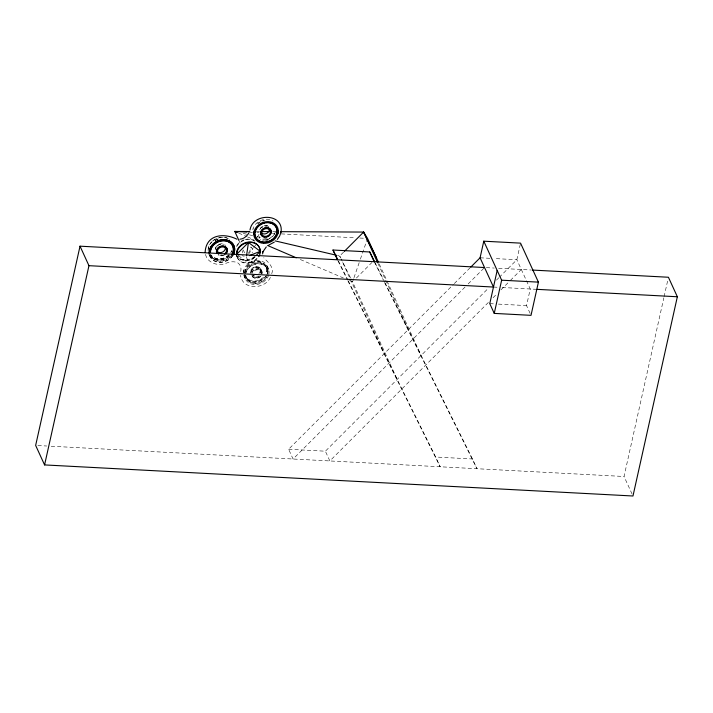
<?xml version="1.0" encoding="UTF-8"?>
<svg xmlns="http://www.w3.org/2000/svg" width="713" height="713" viewBox="0 0 713 713"><rect width="100%" height="100%" fill="white"/><g stroke="black" fill="none" stroke-linecap="round" stroke-linejoin="round"><path stroke-width="0.53" stroke-dasharray="3.56 2.67" d="M208.187 249.425L208.499 247.233A13.11 10.9 -24.6 0 1 211.788 241.796M215.362 249.265L215.549 247.999A5.624 4.67 -24.6 0 1 223.552 244.069M243.516 272.803L243.926 269.96M244.693 272.66L245.058 270.084A11.417 9.483 -24.6 0 1 257.215 261.413A11.417 9.483 -24.6 0 1 266.894 269.853L266.528 272.419M244.942 273.043L245.031 272.384M253.044 228.784L252.892 229.443A12.593 10.463 -24.6 0 1 273.008 220.994M259.782 229.8L259.826 229.524A5.41 4.492 -24.6 0 1 268.623 226.342M261.172 273.899L261.288 273.115A4.51 3.743 -24.6 0 0 257.464 269.781A4.51 3.743 -24.6 0 0 252.66 273.213M262.027 273.944L262.161 273.008A5.41 4.492 -24.6 0 0 257.571 269.006A5.41 4.492 -24.6 0 0 251.814 273.115M267.66 272.544L268.07 269.701M267.723 274.247L268.008 272.268A11.417 9.483 -24.6 0 0 258.32 263.828A11.417 9.483 -24.6 0 0 246.172 272.5M240.762 271.501C241.778 267.17 239.791 262.758 235.629 262.063C232.607 261.421 229.417 261.858 226.582 263.061C218.704 266.858 206.663 262.999 205.38 253.578M259.051 238.552L259.496 236.556M271.751 273.747C274.737 266.528 265.878 260.477 263.73 257.687M520.321 244.167L516.854 259.737L499.59 277M530.124 313.39L526.55 305.592L530.249 288.988L516.854 259.737L494.145 258.534M632.083 494.047L624.044 476.489L663.839 297.829M664.079 296.742L667.938 279.416M353.612 278.783L352.543 281.885L397.186 379.405M353.969 277.749L360.038 260.165M360.395 259.131L367.186 239.479M248.579 252.91L251.858 247.09M257.322 237.384L259.514 233.507M270.414 277.375C264.915 289.656 242.349 290.316 240.557 275.28M248.391 254.247L253.053 248.32M253.721 247.473L255.717 244.933M237.09 256.93A12.13 10.08 -24.6 0 0 248.525 263.15L254.799 256.849M343.559 252.152L339.7 256.012L337.552 255.504M356.402 278.025L371.838 262.58M465.036 287.054L293.079 459.012L288.613 449.261L453.548 284.327M454.324 283.542L469.938 267.936M468.156 283.934L484.546 267.544L494.278 268.061M288.613 449.261L325.386 451.204L488.61 287.981M496.453 280.138L498.806 277.785M488.36 302.446L329.852 460.955L325.386 451.204M493.075 297.731L496.212 294.594M500.918 289.888L509.554 281.252M510.339 280.467L521.319 269.487M256.297 231.547L259.532 231.556M272.794 231.627L275.004 231.636M250.272 232.251L252.482 232.376M256.912 232.607L259.122 232.723M272.402 233.427L274.612 233.543M281.252 233.891L355.377 237.803M359.798 238.035L364.227 238.276M480.081 257.794L489.813 258.302M498.61 268.284L531.274 270.013M493.476 287.045L497.799 287.277M502.13 287.499L535.784 289.282M489.778 303.649L494.1 303.881M498.432 304.103L526.55 305.592M348.292 280.877L435.705 457.033L472.487 458.976L476.952 468.726L383.603 280.628M37.869 445.536L46.746 446.008M51.184 446.24L624.044 476.489M243.195 233.409L248.445 234.639M249.497 234.88L252.652 235.62M256.885 236.609L263.338 238.124M264.416 238.374L269.79 239.639M242.072 255.682L244.229 256.234M238.712 233.124L246.582 236.493M247.563 236.912L253.463 239.443M300.342 259.523L343.327 277.936M349.468 280.565L352.543 281.885L351.054 278.899M238.374 255.566L248.525 263.159A12.112 10.071 -24.6 0 0 258.177 257.527M375.19 262.91L384.574 281.822M385.065 282.82L472.487 458.976M374.218 261.716L383.113 279.63M340.689 257.999L339.7 256.012L340.618 258.017M350.564 277.901L341.179 258.997L349.825 278.123M338.417 260.967L347.801 279.879M337.944 260.771L347.32 279.683M347.819 280.672L440.171 466.783L435.705 457.033M379.236 263.979L421.125 355.466M377.899 263.24L408.282 329.593M350.288 279.131L384.343 353.523M267.357 266.377L268.748 269.389M266.51 267.375L267.616 269.799M260.869 269.416L261.983 271.84M260.022 269.728L261.136 272.143M238.802 240.21L240.138 243.142M243.267 249.96L244.604 252.892M237.108 257.063L236.368 255.459A12.112 10.062 -24.6 0 0 255.29 256.439M246.181 277.553L245.165 275.325A11.417 9.483 -24.6 0 0 263.757 277.348M243.944 275.539L245.049 277.954M244.122 276.127L245.227 278.542M209.872 256.056L208.766 253.632A13.092 10.873 -24.6 0 0 229.203 255.958M246.386 256.787L248.525 263.159M257.108 258.124A12.112 10.062 -24.6 0 1 244.951 262.714A12.112 10.062 -24.6 0 1 236.618 255.37M268.694 274.96A12.602 10.472 -24.6 0 1 248.382 282.5A12.602 10.472 -24.6 0 1 253.168 263.855A12.602 10.472 -24.6 0 1 268.863 274.3M232.812 255.459A13.092 10.873 -24.6 0 1 219.426 262.259A13.092 10.873 -24.6 0 1 209.346 254.22M268.819 239.782A12.593 10.463 -24.6 0 1 264.942 240.834M236.609 246.671A12.112 10.062 -24.6 0 1 254.951 241.235M243.481 272.509A12.602 10.472 -24.6 0 1 258.159 260.397A12.602 10.472 -24.6 0 1 267.152 273.765M266.724 274.674A12.602 10.472 -24.6 0 1 253.32 282.098A12.602 10.472 -24.6 0 1 243.507 273.444M208.125 250.851A13.092 10.873 -24.6 0 1 214.729 239.515A13.092 10.873 -24.6 0 1 228.383 238.632M263.667 277.152A11.417 9.483 -24.6 0 1 245.076 275.129M251.261 271.911A5.41 4.492 -24.6 0 1 258.347 267.945A5.41 4.492 -24.6 0 1 260.913 274.193M258.988 276.127A5.41 4.492 -24.6 0 1 251.796 275.352M250.807 273.284A5.41 4.492 -24.6 0 1 256.555 266.787A5.41 4.492 -24.6 0 1 260.45 273.186M254.541 276.083A5.41 4.492 -24.6 0 1 253.267 275.779M244.782 272.847A11.417 9.483 -24.6 0 1 257.304 261.6A11.417 9.483 -24.6 0 1 266.617 272.616M258.899 273.587A4.51 3.743 -24.6 0 0 260.031 271.715L260.183 270.699A4.51 3.743 -24.6 0 0 256.35 267.366A4.51 3.743 -24.6 0 0 251.555 270.788L251.413 271.805A4.51 3.743 -24.6 0 0 251.564 272.785M260.361 272.99A5.41 4.492 -24.6 0 0 260.878 271.805L261.056 270.592A5.41 4.492 -24.6 0 0 256.466 266.591A5.41 4.492 -24.6 0 0 250.709 270.699L250.53 271.92A5.41 4.492 -24.6 0 0 250.718 273.088M254.443 275.886A5.41 4.492 -24.6 0 1 253.177 275.583M259.104 276.724A4.51 3.743 -24.6 0 1 252.669 275.2M245.245 273.863A11.417 9.483 -24.6 0 1 257.767 262.616A11.417 9.483 -24.6 0 1 267.081 273.632M265.976 276.118A11.417 9.483 -24.6 0 1 254.933 282.312A11.417 9.483 -24.6 0 1 245.629 276.341M260.628 276.466A5.41 4.492 -24.6 0 1 251.823 275.512L251.734 275.316A5.41 4.492 -24.6 0 0 260.539 276.27M251.725 272.927A5.41 4.492 -24.6 0 1 257.482 268.81A5.41 4.492 -24.6 0 1 262.072 272.812M266.537 277.33A11.417 9.483 -24.6 0 1 254.06 283.453A11.417 9.483 -24.6 0 1 245.798 275.075M246.083 272.313A11.417 9.483 -24.6 0 1 259.184 263.658A11.417 9.483 -24.6 0 1 267.749 273.792M267.544 274.648A11.417 9.483 -24.6 0 1 255.397 283.319A11.417 9.483 -24.6 0 1 245.709 274.879M275.646 231.244A11.417 9.483 -24.6 0 1 260.245 239.497M257.75 223.508A11.417 9.483 -24.6 0 1 261.083 221.395M262.001 221.021A11.417 9.483 -24.6 0 1 263.917 220.486M260.432 228.534A5.41 4.492 -24.6 0 1 268.712 226.538M274.63 233.926A11.417 9.483 -24.6 0 1 262.152 240.049M257.839 223.704A11.417 9.483 -24.6 0 1 259.416 222.527M263.035 220.914A11.417 9.483 -24.6 0 1 264.969 220.522M261.796 227.741A4.51 3.743 -24.6 0 1 262.705 227.019M264.897 226.226A4.51 3.743 -24.6 0 1 267.09 226.467M229.274 255.922A13.11 10.9 -24.6 0 1 208.517 253.026M212.394 241.217A13.11 10.9 -24.6 0 1 229.827 239.515M231.68 250.664A11.863 9.857 -24.6 0 1 230.834 252.375M229.016 254.701A11.863 9.857 -24.6 0 1 210.852 254.898M215.032 240.531A11.863 9.857 -24.6 0 1 220.798 238.445M215.451 249.461A5.624 4.67 -24.6 0 1 216.182 246.965M217.046 245.86A5.624 4.67 -24.6 0 1 223.641 244.265M231.77 250.86A11.863 9.857 -24.6 0 1 230.932 252.571M229.105 254.898A11.863 9.857 -24.6 0 1 210.941 255.094M215.121 240.727A11.863 9.857 -24.6 0 1 217.902 239.363M232.999 255.192A13.11 10.9 -24.6 0 1 219.212 262.268A13.11 10.9 -24.6 0 1 209.23 253.57M224.684 244.693A5.624 4.67 -24.6 0 1 225.558 245.575M229.568 255.914A11.863 9.857 -24.6 0 1 210.549 254.612M217.599 246.154A4.679 3.895 -24.6 0 1 218.543 245.397M219.64 244.862A4.679 3.895 -24.6 0 1 220.816 244.577M221.948 254.987A4.679 3.895 -24.6 0 1 220.772 255.004M231.404 255.602A11.863 9.857 -24.6 0 1 219.969 261.216A11.863 9.857 -24.6 0 1 210.798 255.022L210.709 254.826A11.863 9.857 -24.6 0 0 220.37 261.029A11.863 9.857 -24.6 0 0 231.859 254.594M224.684 254.799A5.624 4.67 -24.6 0 1 218.08 254.871M223.276 255.254A5.624 4.67 -24.6 0 1 219.132 255.299M250.236 246.992A5.196 4.314 -24.6 0 1 252.108 252.812M242.839 252.91A5.196 4.314 -24.6 0 1 242.839 250.619M255.29 256.814A10.962 9.109 -24.6 0 1 237.705 255.611M255.325 255.744A12.121 10.071 -24.6 0 1 236.761 255.94M236.725 245.602A12.121 10.071 -24.6 0 1 243.864 239.88M244.871 239.55A12.121 10.071 -24.6 0 1 255.281 241.119"/><path stroke-width="1.07" d="M262.66 253.926L262.758 252.268M205.112 252.357C206.164 233.606 224.747 233.035 236.903 239.22M280.975 232.411C284.389 213 252.669 212.501 250.013 229.987M238.837 254.853L236.68 254.3L237.072 251.573A12.112 10.071 -24.6 0 1 248.489 242.456M246.546 255.691L248.445 242.473A12.13 10.08 -24.6 0 1 260.29 251.333L259.889 254.06A12.112 10.071 -24.6 0 1 258.721 256.698M209.185 252.598L209.604 249.648A13.11 10.9 -24.6 0 1 223.57 239.684A13.11 10.9 -24.6 0 1 234.693 249.381L234.265 252.331A13.11 10.9 -24.6 0 1 232.999 255.192M210.397 252.447L210.781 249.773A11.863 9.857 -24.6 0 1 223.41 240.762A11.863 9.857 -24.6 0 1 233.472 249.532L233.089 252.206A11.863 9.857 -24.6 0 1 231.948 254.791M253.739 234.042L254.149 231.199M269.291 229.524L269.149 230.54A4.51 3.743 -24.6 0 1 265.494 233.819A4.51 3.743 -24.6 0 1 261.118 232.474M277.883 233.784L278.293 230.941M484.546 267.544L80.025 246.181L35.65 445.42L44.58 464.921L632.975 495.998L677.35 296.76L668.42 277.25L532.379 270.067M44.58 464.921L88.956 265.682L80.025 246.181M470.714 267.161L480.081 257.794L483.779 241.19L520.552 243.133L538.413 282.134L531.016 315.342L494.243 313.399L489.778 303.649L497.175 270.441M494.243 313.399L501.64 280.191L483.779 241.19M262.669 252.554L263.017 251.511M280.886 232.688L279.576 236.199L277.33 239.416M262.937 251.76L266.297 246.912M249.087 232.545C247.233 235.932 243.935 239.033 239.889 239.229M236.68 254.3L248.445 242.473L260.281 251.333L256.368 255.272M344.334 251.377L363.63 232.073L367.543 238.445L378.318 261.974M274.291 242.126L268.792 245.058M249.363 255.619L260.281 251.333M238.802 240.21L234.782 231.44L249.844 231.511M261.716 231.573L269.469 231.609M280.548 231.663L363.63 232.073L376.473 257.954M236.752 232.278L234.782 231.44L246.948 232.081M337.445 259.773L332.98 250.022L369.753 251.965L374.699 261.921M501.64 280.191L538.413 282.134M88.956 265.682L493.476 287.045L480.081 257.794M536.889 289.335L677.35 296.76M234.782 231.44L237.937 232.18M275.165 240.896L336.474 255.254M267.589 245.495L296.251 257.767M332.98 250.022L337.427 258.979M363.63 232.073L377.444 262.232M369.753 251.965L374.218 261.716M236.511 254.488A12.112 10.062 -24.6 0 1 249.06 241.965A12.112 10.062 -24.6 0 1 259.817 252.99M209.23 253.267A13.092 10.873 -24.6 0 1 224.452 239.72A13.092 10.873 -24.6 0 1 233.347 254.541M264.576 236.93A5.41 4.492 -24.6 0 1 260.976 231.342A5.41 4.492 -24.6 0 1 268.133 227.83A5.41 4.492 -24.6 0 1 270.494 234.033M269.657 235.094A5.41 4.492 -24.6 0 1 265.94 236.912M265.896 222.554A11.417 9.483 -24.6 0 1 277.027 230.611A11.417 9.483 -24.6 0 1 266.6 241.948A11.417 9.483 -24.6 0 1 254.871 234.541M254.862 232.848A11.417 9.483 -24.6 0 1 262.099 223.615M263.026 223.249A11.417 9.483 -24.6 0 1 264.933 222.714M225.228 246.983A4.679 3.895 -24.6 0 1 225.388 247.999L225.237 249.051A4.679 3.895 -24.6 0 1 221.44 252.464A4.679 3.895 -24.6 0 1 216.895 251.065M224.23 254.167A4.679 3.895 -24.6 0 0 226.342 251.466L226.493 250.415A4.679 3.895 -24.6 0 0 222.518 246.948A4.679 3.895 -24.6 0 0 217.536 250.513L217.385 251.564A4.679 3.895 -24.6 0 0 218.722 254.22M225.816 253.899A5.624 4.67 -24.6 0 0 227.224 251.564L227.402 250.299A5.624 4.67 -24.6 0 0 222.634 246.145A5.624 4.67 -24.6 0 0 216.654 250.415L216.467 251.68A5.624 4.67 -24.6 0 0 216.663 252.901M216.574 252.705A5.624 4.67 -24.6 0 1 223.249 245.985A5.624 4.67 -24.6 0 1 225.727 253.703M227.59 241.297A11.863 9.857 -24.6 0 1 231.859 254.594M210.308 252.25A11.863 9.857 -24.6 0 1 226.698 241.003M255.281 231.324L254.915 233.891A11.417 9.483 -24.6 0 0 264.594 242.34A11.417 9.483 -24.6 0 0 276.751 233.659L277.116 231.092A11.417 9.483 -24.6 0 0 267.437 222.643A11.417 9.483 -24.6 0 0 255.281 231.324M260.931 231.939L260.753 233.16A5.41 4.492 -24.6 0 0 265.343 237.162A5.41 4.492 -24.6 0 0 271.1 233.044L271.279 231.832A5.41 4.492 -24.6 0 0 266.689 227.83A5.41 4.492 -24.6 0 0 260.931 231.939M261.778 232.028L261.635 233.044A4.51 3.743 -24.6 0 0 265.459 236.377A4.51 3.743 -24.6 0 0 270.254 232.955L270.396 231.939A4.51 3.743 -24.6 0 0 266.573 228.606A4.51 3.743 -24.6 0 0 261.778 232.028M263.596 243.338A12.593 10.463 -24.6 0 0 277.624 227.616A12.593 10.463 -24.6 0 0 256.823 226.52A12.593 10.463 -24.6 0 0 263.596 243.338"/></g></svg>
